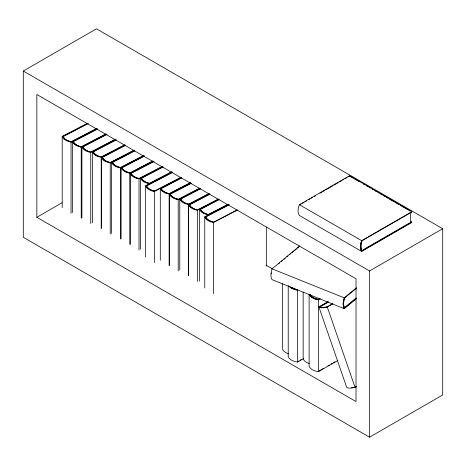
<?xml version="1.0" encoding="UTF-8"?>
<svg xmlns="http://www.w3.org/2000/svg" width="466" height="466" viewBox="0 0 466 466"><rect width="100%" height="100%" fill="white"/><g stroke="black" fill="none" stroke-linecap="round" stroke-linejoin="round"><path stroke-width="0.7" d="M356.478 298.572L344.246 308.702L272.033 279.612A12.267 5.732 -68.1 0 1 272.033 268.83L299.842 245.815M278.505 263.838L279.623 262.911M281.307 261.519L282.425 260.593M284.103 259.207L285.221 258.281M286.899 256.888L288.017 255.968M289.695 254.576L290.813 253.65M291.932 252.723L293.609 251.337M294.733 250.411L296.411 249.019M297.529 248.093L299.207 246.706M344.234 297.844L344.409 297.704A13.165 6.151 -68.1 0 0 344.147 298.706M356.478 287.79L344.246 297.914A12.267 5.732 -68.1 0 0 344.246 308.702M356.175 297.99L344.234 307.875L344.595 308.02A11.93 5.575 -68.1 0 1 344.595 297.99L356.339 288.273M344.595 308.02L356.339 298.304M23.3 71.036L96.439 28.805L442.7 228.719L442.7 394.964L369.561 437.195L23.3 237.281L23.3 71.036L369.561 270.944L442.7 228.719M36.843 217.29L356.018 401.564L356.018 278.767L36.843 94.487L36.843 217.29L62.065 202.727M410.575 221.333L411.827 222.451L361.651 251.419L299.393 215.473A12.267 7.083 -60 0 1 299.393 204.69L349.57 175.723L411.827 211.669L411.827 212.03L362.088 240.747L361.773 240.573M299.789 204.824L301.048 204.102M302.306 203.374L304.199 202.279M305.457 201.551L306.721 200.823M308.608 199.733L309.873 199.005M311.131 198.277L312.389 197.549M314.282 196.46L315.54 195.732M319.956 193.186L324.365 190.641M325.623 189.912L332.555 185.911M333.819 185.183L338.229 182.637M339.487 181.909L341.38 180.814M342.638 180.086L343.896 179.358M345.16 178.629L347.048 177.54M348.312 176.812L349.57 176.084L353.345 178.262M299.393 204.69L361.651 240.637L411.827 211.669M361.412 250.038A11.93 6.891 -60 0 0 361.773 250.603L411.169 222.084A16.654 9.617 -60 0 1 411.169 212.053M361.773 250.603L362.088 250.778L411.827 222.061M319.804 298.619L318.54 299.347A11.93 6.891 0 0 1 309.855 294.331M337.885 360.457L318.441 371.682A12.267 7.083 0 0 1 309.104 366.288L309.104 294.401A12.267 7.083 0 0 0 318.441 299.789L320.323 298.706M356.298 386.629L355.045 387.357A12.267 3.18 -19.1 0 1 346.687 387.339L318.907 306.966L327.685 301.892M320.002 307.321A11.93 3.093 -19.1 0 1 319.763 307.111L319.624 306.71L328.437 301.624M319.763 307.111L328.064 302.317M332.433 303.815L327.4 306.727A11.93 3.093 -19.1 0 1 319.624 306.71M318.907 306.966A12.267 3.18 -19.1 0 0 327.26 306.978L332.91 303.716M298.887 360.934L297.623 361.663L297.623 361.232M300.145 360.206L301.403 359.478M288.227 285.53L288.227 356.694A12.267 7.083 0 0 0 297.564 362.088L303.838 358.465M319.134 370.895L323.544 368.35M327.953 365.798L329.217 365.076M331.105 363.981L332.369 363.253M333.627 362.525L334.885 361.797M356.397 386.396L355.139 387.124A10.98 2.843 -19.1 0 1 354.154 387.351M62.199 207.58L62.199 136.416L87.282 123.379M64.512 139.031A11.93 6.891 0 0 1 62.957 136.73L62.957 136.369L88.126 123.286M62.957 136.73L88.062 123.676M62.957 136.369A11.93 6.891 0 0 0 71.176 141.641L96.992 128.22M62.199 136.416A12.267 7.083 0 0 0 71.036 142.083L96.829 128.738M74.706 144.058A11.93 6.891 0 0 1 73.15 141.757L73.15 141.396L97.027 128.983M73.15 141.757L97.621 129.035M73.15 141.396A11.93 6.891 0 0 0 81.369 146.668L105.893 133.917M72.393 212.613L72.393 141.443A12.267 7.083 0 0 0 81.23 147.11L106.347 134.039M83.263 148.246A11.93 6.891 0 0 1 82.668 147.052L82.668 146.697L106.545 134.284M82.668 147.052L107.139 134.336M82.668 146.697A11.93 6.891 0 0 0 90.887 151.968L115.411 139.218M81.905 217.907L81.905 146.743A12.267 7.083 0 0 0 90.748 152.411L115.184 139.707M92.367 222.824L92.367 151.66L115.521 139.625M94.685 154.269A11.93 6.891 0 0 1 93.124 151.968L93.124 151.613L115.714 139.87M93.124 151.968L116.319 139.911M93.124 151.613A11.93 6.891 0 0 0 101.349 156.885L124.579 144.804M92.367 151.66A12.267 7.083 0 0 0 101.209 157.327L124.544 145.194M125.342 145.485L102.147 157.543L102.147 157.182L125.383 145.107M102.147 157.182A11.93 6.891 0 0 0 110.366 162.453L133.602 150.372M101.39 157.228A12.267 7.083 0 0 0 110.226 162.896L134.668 150.192L111.584 162.255L111.584 233.425M134.901 150.844L112.341 162.57L112.341 162.209L134.284 150.803M143.149 155.737L120.56 167.48A11.93 6.891 0 0 1 112.341 162.209M121.102 238.72L121.102 167.556L143.61 155.854M111.584 162.255A12.267 7.083 0 0 0 120.42 167.923L143.575 155.889M124.02 170.678A11.93 6.891 0 0 1 121.859 167.865L121.859 167.51L144.448 155.766M121.859 167.865L144.419 156.139M121.859 167.51A11.93 6.891 0 0 0 130.078 172.781L152.667 161.038M121.102 167.556A12.267 7.083 0 0 0 129.938 173.224L153.093 161.184M130.177 244.359L130.177 173.189L153.331 161.154M132.495 175.804A11.93 6.891 0 0 1 130.934 173.503L130.934 173.142L153.524 161.399M130.934 173.503L154.13 161.446M130.934 173.142A11.93 6.891 0 0 0 139.153 178.414L161.743 166.671M130.177 173.189A12.267 7.083 0 0 0 139.014 178.857L162.453 166.677M162.64 166.921L141.344 177.995A11.93 6.891 0 0 0 149.563 183.266L171.505 171.861M163.263 166.962L141.344 178.356A11.93 6.891 0 0 0 141.594 178.956M153.611 181.519L156.803 179.859M158.079 179.2L161.271 177.54M162.547 176.876L163.822 176.212M168.931 173.556L171.482 172.234M145.584 256.935L145.584 185.771L171.931 172.006M147.897 188.386A11.93 6.891 0 0 1 146.341 186.085L146.341 185.724L172.158 172.304M146.341 186.085L172.729 172.368M146.341 185.724A11.93 6.891 0 0 0 154.561 190.996L181.024 177.237M145.584 185.771A12.267 7.083 0 0 0 154.421 191.439L181.519 177.336M161.65 189.872A11.93 6.891 0 0 1 161.055 188.678L161.055 188.322L181.705 177.587M161.055 188.678L181.693 177.948M161.055 188.322A11.93 6.891 0 0 0 169.275 193.594L190.571 182.521M170.772 193.174L178.426 189.19M179.707 188.526L182.893 186.872M186.085 185.212L189.278 183.552M160.298 260.261L160.298 188.369A12.267 7.083 0 0 0 169.135 194.037L190.594 182.969M191.41 183.255L170.131 194.316L170.131 193.955L190.78 183.22M199.646 188.153L178.35 199.227A11.93 6.891 0 0 1 170.131 193.955M169.374 265.171L169.374 194.002A12.267 7.083 0 0 0 178.21 199.669L199.716 188.491M200.543 188.41L180.534 198.807A11.93 6.891 0 0 0 188.759 204.079L188.759 204.44M200.543 188.771L180.534 199.168A11.93 6.891 0 0 0 181.134 200.357M188.759 204.079L208.762 193.675M179.777 270.018L179.777 198.854A12.267 7.083 0 0 0 188.614 204.522L209.199 193.821M188.584 275.767L188.584 204.603L209.17 193.903M189.598 205.518A11.93 6.891 0 0 1 189.347 204.918L189.347 204.557L209.35 194.153M189.347 204.918L209.985 194.188M218.216 199.093L197.567 209.828A11.93 6.891 0 0 1 189.347 204.557M188.584 204.603A12.267 7.083 0 0 0 197.427 210.271L218.781 199.151M200.846 210.684A11.93 6.891 0 0 1 200.246 209.49L200.246 209.135L218.962 199.401M200.246 209.49L218.973 199.757M200.246 209.135A11.93 6.891 0 0 0 208.465 214.407L227.827 204.341M228.264 204.481L208.325 214.849A12.267 7.083 0 0 1 199.489 209.182L199.489 281.074M204.755 287.965L204.755 216.795L227.909 204.76M229.348 204.72L205.518 217.109L205.518 216.748L228.748 204.673M236.973 209.945L213.737 222.02A11.93 6.891 0 0 1 205.518 216.748M204.755 216.795A12.267 7.083 0 0 0 213.597 222.463L237.392 210.096M272.033 268.83L344.595 297.99M354.603 178.991L359.006 181.53M363.404 184.076L364.662 184.798M366.55 185.887L367.808 186.616M369.066 187.344L370.324 188.066M372.212 189.155L373.47 189.883M374.728 190.611L376.61 191.701M377.868 192.423L379.126 193.151M380.384 193.879L382.271 194.969M383.53 195.691L384.788 196.419M386.046 197.147L387.933 198.236M389.192 198.959L393.589 201.504M394.848 202.227L398.622 204.405M400.51 205.494L407.43 209.49M408.688 210.213L409.946 210.941M266.109 265.201L272.4 268.835M327.26 306.978L355.045 387.357M369.561 270.944L369.561 437.195M349.57 175.723L349.57 176.084M318.441 299.789L318.441 371.682M303.156 292.036L303.156 358.843A12.267 7.083 0 0 0 309.243 363.532M297.564 362.088L297.564 290.196A12.267 7.083 0 0 1 288.937 286.077M282.524 283.771L282.524 349.127A12.267 7.083 0 0 0 288.611 353.816M266.331 227L266.331 266.214M213.597 222.463L213.597 293.627M208.465 214.407L208.465 214.762M197.427 210.271L197.427 281.435M188.614 204.522L188.614 275.686M178.21 199.669L178.21 270.833M169.275 193.594L169.275 193.949M169.234 265.072L169.234 265.504M169.135 194.037L169.135 265.201M154.561 190.996L154.561 191.351M154.421 191.439L154.421 262.603M140.586 249.205L140.586 178.041A12.267 7.083 0 0 0 149.423 183.709M139.153 178.414L139.153 178.775M139.014 178.857L139.014 250.021M130.078 172.781L130.078 173.136A11.93 6.891 0 0 1 129.065 172.933M129.938 173.224L129.938 244.388M120.42 167.923L120.42 239.087M110.366 162.453L110.366 162.815M110.226 162.896L110.226 234.06M101.349 156.885L101.39 228.392M101.209 157.327L101.209 228.491M90.887 151.968L90.887 152.324M90.748 152.411L90.748 223.575M81.369 146.668L81.369 147.029A11.93 6.891 0 0 1 80.356 146.819M81.23 147.11L81.23 218.274M71.176 141.641L71.176 142.002M71.036 142.083L71.036 213.247M361.983 250.481A13.165 7.602 -60 0 1 361.983 240.45M361.115 249.403A11.93 6.891 -60 0 1 360.876 248.704M360.608 247.137A11.93 6.891 -60 0 1 360.608 245.384M360.876 243.502A11.93 6.891 -60 0 1 361.115 242.53M362.088 250.778A11.93 6.891 -60 0 1 362.088 240.747M361.651 251.419A12.267 7.083 -60 0 1 361.651 240.637M191.509 207.731A11.93 6.891 0 0 1 189.942 206.106M196.803 209.834A13.165 7.602 0 0 1 195.854 209.554M194.951 209.234A13.165 7.602 0 0 1 189.563 204.801M208.686 214.651A13.165 7.602 0 0 1 207.702 214.412M206.758 214.133A13.165 7.602 0 0 1 200.467 209.38M203.094 212.787A11.93 6.891 0 0 1 202.407 212.304M206.549 218.869A11.93 6.891 0 0 1 205.768 217.715M212.974 222.032A13.165 7.602 0 0 1 205.733 216.993M188.975 204.324A13.165 7.602 0 0 1 187.996 204.091M187.047 203.805A13.165 7.602 0 0 1 180.756 199.052M154.782 191.241A13.165 7.602 0 0 1 146.563 185.969M152.574 190.885A11.93 6.891 0 0 1 151.642 190.577M166.35 193.174A11.93 6.891 0 0 1 165.471 192.819M162.611 190.978A11.93 6.891 0 0 1 162.086 190.437M168.511 193.6A13.165 7.602 0 0 1 161.277 188.567M171.162 196.075A11.93 6.891 0 0 1 170.381 194.922M177.587 199.238A13.165 7.602 0 0 1 170.352 194.2M143.505 181.169A11.93 6.891 0 0 1 141.944 179.544M148.8 183.278A13.165 7.602 0 0 1 147.85 182.992M146.947 182.672A13.165 7.602 0 0 1 141.565 178.239M113.378 164.329A11.93 6.891 0 0 1 112.597 163.176M119.797 167.492A13.165 7.602 0 0 1 112.562 162.453M130.299 173.026A13.165 7.602 0 0 1 129.315 172.787M128.371 172.507A13.165 7.602 0 0 1 122.08 167.754M126.28 172.001A11.93 6.891 0 0 1 125.459 171.605M139.375 178.659A13.165 7.602 0 0 1 138.39 178.426M137.447 178.146A13.165 7.602 0 0 1 131.156 173.387M137.167 178.309A11.93 6.891 0 0 1 136.235 177.995M110.588 162.698A13.165 7.602 0 0 1 102.369 157.426M105.747 161.277A11.93 6.891 0 0 1 104.996 160.834M104.308 160.356A11.93 6.891 0 0 1 103.708 159.844M103.184 159.302A11.93 6.891 0 0 1 102.404 158.143M90.124 151.974A13.165 7.602 0 0 1 82.884 146.941M81.591 146.912A13.165 7.602 0 0 1 80.606 146.679M78.754 146.074A13.165 7.602 0 0 1 73.366 141.641M75.993 145.048A11.93 6.891 0 0 1 75.311 144.571M95.973 155.265A11.93 6.891 0 0 1 95.291 154.782M98.734 156.291A13.165 7.602 0 0 1 93.346 151.858M71.397 141.885A13.165 7.602 0 0 1 70.413 141.652M69.463 141.367A13.165 7.602 0 0 1 63.178 136.614M353.205 387.543A10.98 2.843 -19.1 0 1 351.44 387.799M323.934 307.741A11.93 3.093 -19.1 0 1 323.159 307.799M321.802 307.793A11.93 3.093 -19.1 0 1 320.736 307.636M326.812 307.193A13.165 3.408 -19.1 0 1 325.915 307.344M324.249 307.554A13.165 3.408 -19.1 0 1 321.057 307.461M320.62 307.339A13.165 3.408 -19.1 0 1 319.973 306.995M344.409 307.735A13.165 6.151 -68.1 0 1 343.757 305.836M343.634 305.09A13.165 6.151 -68.1 0 1 343.558 302.55M343.757 300.669A13.165 6.151 -68.1 0 1 343.925 299.696M343.943 307.344A11.93 5.575 -68.1 0 1 343.698 306.739M343.291 304.519A11.93 5.575 -68.1 0 1 343.291 302.766M271.311 273.921A10.98 5.132 -68.1 0 1 271.398 272.971M297.663 290.108A11.93 6.891 0 0 1 296.632 289.928M292.118 288.297A11.93 6.891 0 0 1 291.39 287.837M297.663 289.747A11.93 6.891 0 0 1 290.743 286.986M296.871 289.782A13.165 7.602 0 0 1 291.733 287.65M315.558 299.015A11.93 6.891 0 0 1 314.643 298.683M312.272 297.43A11.93 6.891 0 0 1 311.62 296.941M310.56 295.858A11.93 6.891 0 0 1 310.164 295.281M317.748 299.376A13.165 7.602 0 0 1 310.065 294.57"/></g></svg>
